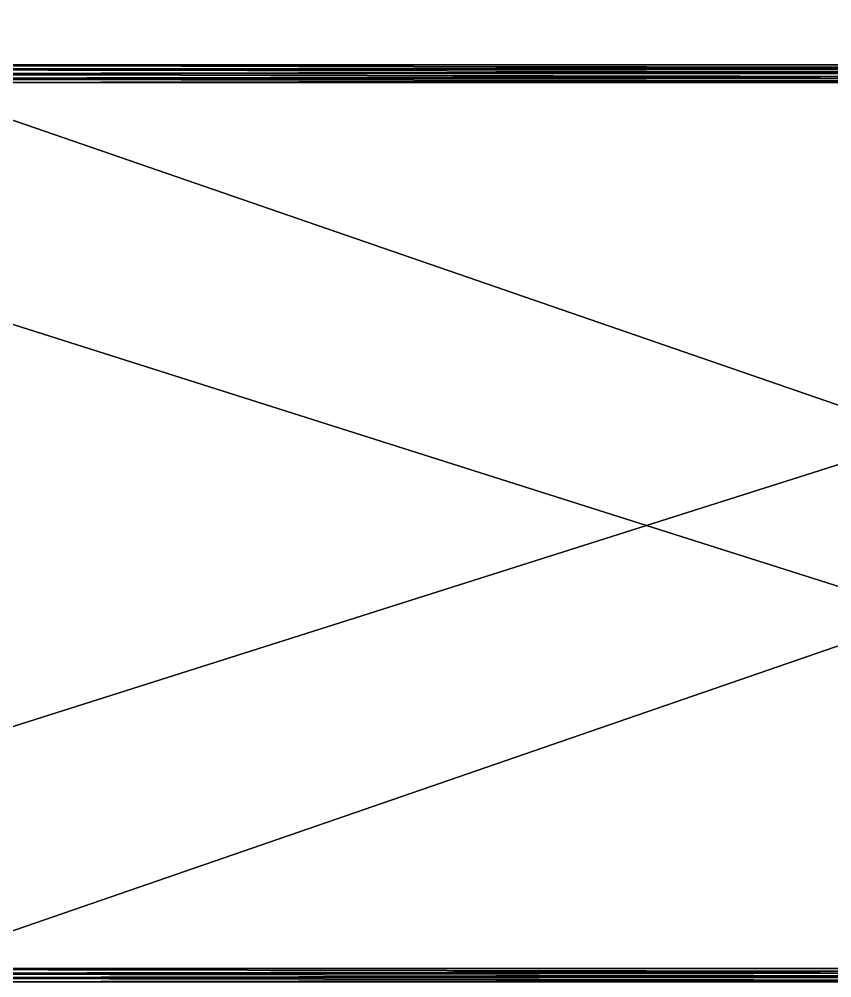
# Model space of a CAD drawing. Extents: x -683 to 86, y -225 to -3.
# Drawn here: x -488.48 to -471.65, y -82.57 to -62.73 of the extents above; entities that cross this region are included whole.
import ezdxf

# ---------------------------------------------------------------- set-up
doc = ezdxf.new("R2010")
doc.units = 0
doc.header["$MEASUREMENT"] = 0
doc.layers.get('0').update_dxf_attribs({"linetype": 'CONTINUOUS'})

msp = doc.modelspace()

# ---------------------------------------------------------------- linework, layer by layer
for points in [[(-504.396, -4.948, 14.851), (-446.588, -4.948, 11.154), (-446.588, -63.678, 5.567)], [(-504.396, -4.948, 14.851), (-446.588, -63.678, 5.567), (-504.396, -63.678, 9.264)], [(-504.396, -63.678, 9.264), (-504.396, -4.948, 14.851), (-446.588, -4.948, 11.154)], [(-504.396, -63.678, 9.264), (-446.588, -4.948, 11.154), (-446.588, -63.678, 5.567)], [(-490.88, -15.316, 35.858), (-490.88, -63.677, 35.858), (-437.728, -63.677, 31.908)], [(-490.88, -15.316, 35.858), (-437.728, -63.677, 31.908), (-437.728, -15.316, 31.908)], [(-490.88, -63.677, 35.858), (-437.728, -63.677, 31.908), (-437.728, -15.316, 31.908)], [(-490.88, -63.677, 35.858), (-437.728, -15.316, 31.908), (-490.88, -15.316, 35.858)], [(-504.396, -63.678, 9.264), (-446.589, -63.762, 5.56), (-504.398, -63.762, 9.258)], [(-446.589, -63.762, 5.56), (-504.398, -63.762, 9.258), (-504.396, -63.678, 9.264)], [(-504.396, -63.678, 9.264), (-446.588, -63.678, 5.567), (-446.589, -63.762, 5.56)], [(-446.589, -63.762, 5.56), (-504.396, -63.678, 9.264), (-446.588, -63.678, 5.567)], [(-437.728, -63.677, 31.908), (-490.88, -63.677, 35.858), (-490.88, -63.769, 35.858)], [(-437.728, -63.677, 31.908), (-490.88, -63.769, 35.858), (-437.728, -63.769, 31.908)], [(-490.88, -63.769, 35.858), (-437.728, -63.769, 31.908), (-437.728, -63.677, 31.908)], [(-490.88, -63.769, 35.858), (-437.728, -63.677, 31.908), (-490.88, -63.677, 35.858)], [(-504.398, -63.762, 9.258), (-446.589, -63.762, 5.56), (-446.59, -63.862, 5.555)], [(-504.398, -63.762, 9.258), (-446.59, -63.862, 5.555), (-504.398, -63.862, 9.252)], [(-446.59, -63.862, 5.555), (-504.398, -63.862, 9.252), (-504.398, -63.762, 9.258)], [(-446.59, -63.862, 5.555), (-504.398, -63.762, 9.258), (-446.589, -63.762, 5.56)], [(-504.398, -63.862, 9.252), (-446.59, -63.862, 5.555), (-446.589, -63.962, 5.551)], [(-504.398, -63.862, 9.252), (-446.589, -63.962, 5.551), (-504.398, -63.962, 9.248)], [(-446.589, -63.962, 5.551), (-504.398, -63.962, 9.248), (-504.398, -63.862, 9.252)], [(-446.589, -63.962, 5.551), (-504.398, -63.862, 9.252), (-446.59, -63.862, 5.555)], [(-437.728, -63.769, 31.908), (-490.88, -63.769, 35.858), (-490.88, -63.862, 35.858)], [(-437.728, -63.769, 31.908), (-490.88, -63.862, 35.858), (-437.728, -63.862, 31.908)], [(-490.88, -63.862, 35.858), (-437.728, -63.862, 31.908), (-437.728, -63.769, 31.908)], [(-490.88, -63.862, 35.858), (-437.728, -63.769, 31.908), (-490.88, -63.769, 35.858)], [(-437.728, -63.862, 31.908), (-490.88, -63.862, 35.858), (-490.88, -63.954, 35.858)], [(-437.728, -63.862, 31.908), (-490.88, -63.954, 35.858), (-437.728, -63.954, 31.908)], [(-490.88, -63.954, 35.858), (-437.728, -63.954, 31.908), (-437.728, -63.862, 31.908)], [(-490.88, -63.954, 35.858), (-437.728, -63.862, 31.908), (-490.88, -63.862, 35.858)], [(-504.398, -63.962, 9.248), (-446.589, -63.962, 5.551), (-446.588, -64.047, 5.55)], [(-504.398, -63.962, 9.248), (-446.588, -64.047, 5.55), (-504.396, -64.047, 9.247)], [(-446.588, -64.047, 5.55), (-504.396, -64.047, 9.247), (-504.398, -63.962, 9.248)], [(-446.588, -64.047, 5.55), (-504.398, -63.962, 9.248), (-446.589, -63.962, 5.551)], [(-446.588, -82.381, 5.55), (-504.396, -82.381, 9.247), (-504.396, -64.047, 9.247)], [(-446.588, -82.381, 5.55), (-504.396, -64.047, 9.247), (-446.588, -64.047, 5.55)], [(-446.588, -64.047, 5.55), (-446.588, -82.381, 5.55), (-504.396, -82.381, 9.247)], [(-446.588, -64.047, 5.55), (-504.396, -82.381, 9.247), (-504.396, -64.047, 9.247)], [(-437.728, -63.954, 31.908), (-490.88, -63.954, 35.858), (-490.88, -64.047, 35.858)], [(-437.728, -63.954, 31.908), (-490.88, -64.047, 35.858), (-437.728, -64.047, 31.908)], [(-490.88, -64.047, 35.858), (-437.728, -64.047, 31.908), (-437.728, -63.954, 31.908)], [(-490.88, -64.047, 35.858), (-437.728, -63.954, 31.908), (-490.88, -63.954, 35.858)], [(-490.88, -82.381, 35.858), (-437.728, -82.381, 31.908), (-437.728, -64.047, 31.908)], [(-490.88, -82.381, 35.858), (-437.728, -64.047, 31.908), (-490.88, -64.047, 35.858)], [(-490.88, -64.047, 35.858), (-490.88, -82.381, 35.858), (-437.728, -82.381, 31.908)], [(-490.88, -64.047, 35.858), (-437.728, -82.381, 31.908), (-437.728, -64.047, 31.908)], [(-504.396, -82.381, 9.247), (-446.588, -82.381, 5.55), (-446.588, -82.473, 5.55)], [(-504.396, -82.381, 9.247), (-446.588, -82.473, 5.55), (-504.396, -82.473, 9.247)], [(-446.588, -82.473, 5.55), (-504.396, -82.473, 9.247), (-504.396, -82.381, 9.247)], [(-446.588, -82.473, 5.55), (-504.396, -82.381, 9.247), (-446.588, -82.381, 5.55)], [(-504.396, -82.473, 9.247), (-446.588, -82.473, 5.55), (-446.588, -82.566, 5.55)], [(-504.396, -82.473, 9.247), (-446.588, -82.566, 5.55), (-504.396, -82.566, 9.247)], [(-446.588, -82.566, 5.55), (-504.396, -82.566, 9.247), (-504.396, -82.473, 9.247)], [(-446.588, -82.566, 5.55), (-504.396, -82.473, 9.247), (-446.588, -82.473, 5.55)], [(-437.728, -82.381, 31.908), (-490.88, -82.381, 35.858), (-490.88, -82.473, 35.858)], [(-437.728, -82.381, 31.908), (-490.88, -82.473, 35.858), (-437.728, -82.473, 31.908)], [(-490.88, -82.473, 35.858), (-437.728, -82.473, 31.908), (-437.728, -82.381, 31.908)], [(-490.88, -82.473, 35.858), (-437.728, -82.381, 31.908), (-490.88, -82.381, 35.858)], [(-437.728, -82.473, 31.908), (-490.88, -82.473, 35.858), (-490.88, -82.566, 35.858)], [(-437.728, -82.473, 31.908), (-490.88, -82.566, 35.858), (-437.728, -82.566, 31.908)], [(-490.88, -82.566, 35.858), (-437.728, -82.566, 31.908), (-437.728, -82.473, 31.908)], [(-490.88, -82.566, 35.858), (-437.728, -82.473, 31.908), (-490.88, -82.473, 35.858)], [(-504.396, -82.566, 9.247), (-446.588, -82.566, 5.55), (-446.588, -82.658, 5.55)], [(-504.396, -82.566, 9.247), (-446.588, -82.658, 5.55), (-504.396, -82.658, 9.247)], [(-446.588, -82.658, 5.55), (-504.396, -82.658, 9.247), (-504.396, -82.566, 9.247)], [(-446.588, -82.658, 5.55), (-504.396, -82.566, 9.247), (-446.588, -82.566, 5.55)], [(-437.728, -82.566, 31.908), (-490.88, -82.566, 35.858), (-490.88, -82.658, 35.858)], [(-437.728, -82.566, 31.908), (-490.88, -82.658, 35.858), (-437.728, -82.658, 31.908)], [(-490.88, -82.658, 35.858), (-437.728, -82.658, 31.908), (-437.728, -82.566, 31.908)], [(-490.88, -82.658, 35.858), (-437.728, -82.566, 31.908), (-490.88, -82.566, 35.858)]]:
    msp.add_3dface(points)
at = {"color": 252}
for points in [[(-499.793, -12.966, 98.63), (-499.793, -113.967, 98.63), (-290.08, -113.967, 128.705)], [(-499.793, -12.966, 98.63), (-290.08, -113.967, 128.705), (-290.08, -28.289, 128.705)]]:
    msp.add_3dface(points, dxfattribs=at)

doc.saveas('drawing.dxf')
